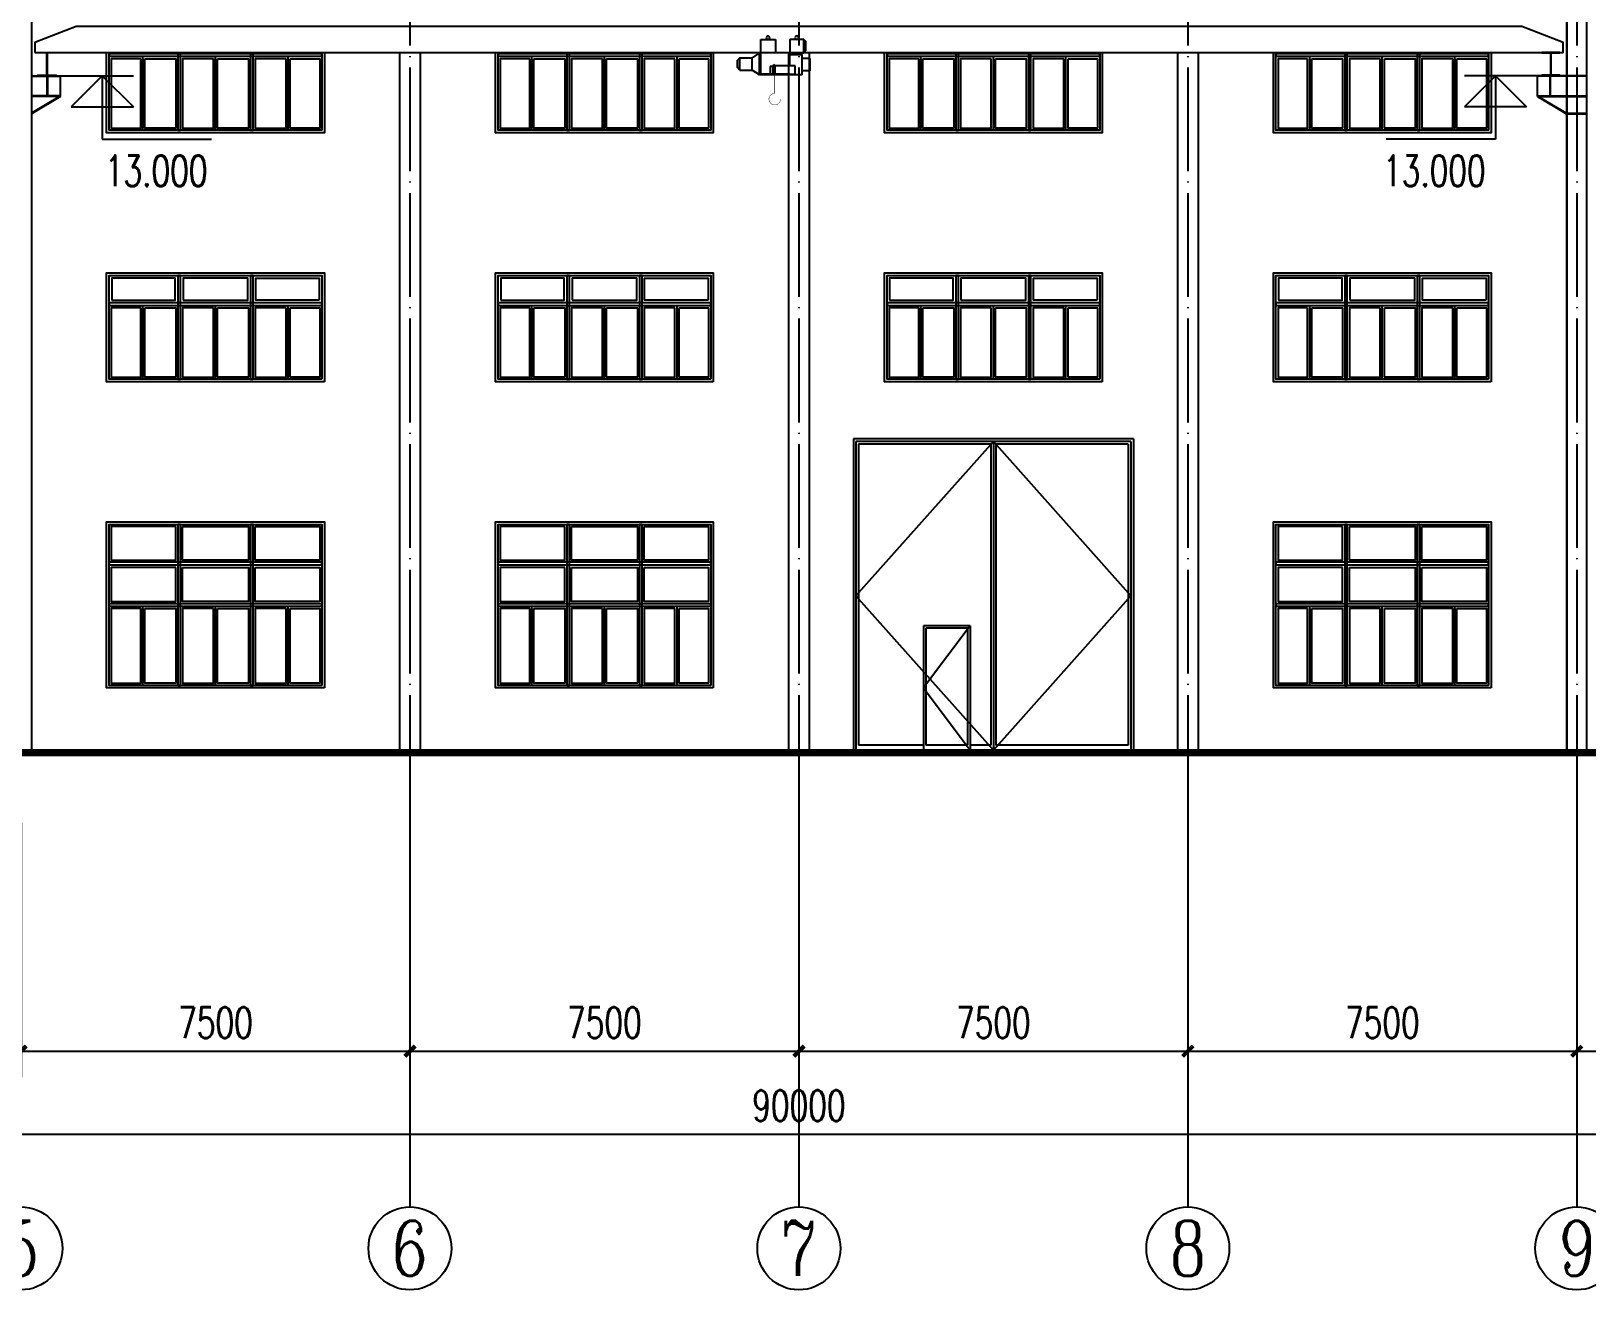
# Model space of a CAD drawing. Extents: x 14095202 to 14511487, y -1430609 to -90420.
# Drawn here: x 14402082 to 14432082, y -1318471 to -1294211 of the extents above; entities that cross this region are included whole.
import ezdxf
from ezdxf.enums import TextEntityAlignment as Align

# ---------------------------------------------------------------- set-up
doc = ezdxf.new("R2010")
doc.units = 0
doc.header["$LTSCALE"] = 1000
doc.header["$MEASUREMENT"] = 0
doc.linetypes.add('DOTE', pattern=[2.42, 2, -0.2, 0.02, -0.2])
for name, color, linetype in [('AXIS', 3, 'Continuous'), ('AXIS_TEXT', 7, 'Continuous'), ('COLUMN', 2, 'Continuous'), ('DOTE', 1, 'DOTE'), ('PUB_DIM', 3, 'Continuous'), ('PUB_TEXT', 7, 'Continuous'), ('梁柱', 3, 'Continuous'), ('立面门窗', 157, 'Continuous')]:
    doc.layers.add(name, color=color, linetype=linetype)
doc.styles.add('_TCH_AXIS', font='COMPLEX', dxfattribs={"bigfont": 'GBCBIG'})
doc.styles.add('_TCH_DIM', font='SIMPLEX', dxfattribs={"bigfont": 'GBCBIG'})
doc.styles.add('_TCH_DIM_T3', font='SIMPLEX', dxfattribs={"width": 0.705882, "bigfont": 'GBCBIG'})
doc.styles.add('COMPLEX', font='COMPLEX')
doc.dimstyles.new('_TCH_ARCH&&200', dxfattribs={"dimtxt": 595, "dimasz": 200, "dimexe": 500, "dimexo": 600, "dimgap": 252.5, "dimtad": 1, "dimdec": 0, "dimzin": 0, "dimdsep": 46, "dimtxsty": '_TCH_DIM_T3', "dimblk": 'ARCHTICK', "dimcen": 0.09, "dimclrt": 7, "dimazin": 2, "dimtfac": 1, "dimtdec": 0, "dimtix": 1, "dimtmove": 2, "dimatfit": 3, "dimfxl": 0, "dimtolj": 1, "dimtzin": 0, "dimarcsym": 0})

# ---------------------------------------------------------------- blocks, each defined once
blk = doc.blocks.new('A$C53AF4E09')
at = {"layer": 'COLUMN'}
blk.add_hatch(color=256, dxfattribs=at).paths.add_polyline_path([(350, 450), (0, 450), (0, 440), (170, 440), (170, 10), (0, 10), (0, 0), (350, 0), (350, 10), (180, 10), (180, 440), (350, 440)])
blk.add_lwpolyline([(0, 440), (0, 450), (350, 450), (350, 440), (180, 440), (180, 10), (350, 10), (350, 0), (0, 0), (0, 10), (170, 10), (170, 440)], close=True, dxfattribs=at)
blk = doc.blocks.new('A$C1CF62CEA')
at = {"color": 7}
for p, q in [((448, 1264), (731, 1264)), ((448, 1007), (448, 1264)), ((731, 1264), (731, 1007)), ((1279, 1264), (1012, 1264)), ((1012, 1264), (1012, 1007)), ((1279, 1007), (1279, 1264)), ((1279, 1264), (1318, 1226)), ((1318, 1044), (1318, 1226)), ((47, 913), (0, 867)), ((47, 677), (47, 913)), ((47, 913), (282, 913)), ((424, 1007), (282, 913)), ((282, 677), (282, 913)), ((1012, 1007), (424, 1007)), ((424, 583), (424, 1007)), ((448, 599), (448, 1007)), ((1012, 1007), (1279, 1007)), ((1012, 756), (1012, 1007)), ((1012, 975), (1247, 975)), ((1247, 583), (1247, 975)), ((1279, 1007), (1318, 1044)), ((0, 723), (0, 867)), ((47, 677), (0, 723)), ((47, 677), (282, 677)), ((424, 583), (282, 677)), ((679, 744), (632, 744)), ((632, 744), (632, 599)), ((718, 779), (679, 756)), ((679, 756), (679, 583)), ((718, 779), (718, 583)), ((1110, 756), (718, 756)), ((718, 756), (718, 599)), ((1110, 599), (1110, 756)), ((1404, 897), (1247, 897)), ((1404, 662), (1247, 662)), ((1404, 662), (1404, 897)), ((1247, 583), (424, 583)), ((679, 599), (448, 599)), ((1012, 599), (718, 599)), ((1012, 599), (1110, 599))]:
    blk.add_line(p, q, dxfattribs=at)
at = {"color": 7, "linetype": 'ByBlock', "const_width": 7.84}
blk.add_lwpolyline([(830, 116, -2.414214), (718, 227), (718, 583)], format="xyb", dxfattribs=at)
at = {"color": 7, "extrusion": (0, 0, -1)}
for centre in [(589, 1299), (1145, 1299)]:
    blk.add_ellipse(centre, major_axis=(24.4, 24.4), ratio=1, start_param=3.926991, end_param=10.210176, dxfattribs=at)
blk = doc.blocks.new('_AXISO')
blk.add_circle((0, 0), 0.5)
at = {"layer": 'AXIS_TEXT', "style": 'COMPLEX', "width": 1.041667}
blk.add_attdef('A', text='', height=0.56, dxfattribs=at).set_placement((-0.25, -0.28), (0.25, -0.28), align=Align.FIT)
blk = doc.blocks.new('_ArchTick')
at = {"color": 0, "linetype": 'ByBlock', "const_width": 0.4}
blk.add_lwpolyline([(-0.5, -0.5), (0.5, 0.5)], dxfattribs=at)
blk = doc.blocks.new('*D144')
at = {"layer": 'AXIS', "color": 0, "lineweight": -2}
for p, q in [((14371887, -1309471), (14371887, -1315971)), ((14461887, -1309471), (14461887, -1315971)), ((14371887, -1315471), (14461887, -1315471))]:
    blk.add_line(p, q, dxfattribs=at)
at = {"layer": 'Defpoints', "color": 0}
for p in [(14371887, -1308871), (14461887, -1308871), (14461887, -1315471)]:
    blk.add_point(p, dxfattribs=at)
at = {"layer": 'AXIS', "color": 0, "lineweight": -2, "xscale": 200, "yscale": 200, "zscale": 200, "rotation": 180}
blk.add_blockref('_ArchTick', (14371887, -1315471), dxfattribs=at)
at = {"layer": 'AXIS', "color": 0, "lineweight": -2, "xscale": 200, "yscale": 200, "zscale": 200}
blk.add_blockref('_ArchTick', (14461887, -1315471), dxfattribs=at)
at = {"layer": 'AXIS', "color": 7, "insert": (14416887, -1314921), "char_height": 595, "attachment_point": 5, "style": '_TCH_DIM_T3'}
blk.add_mtext('\\A1;90000', dxfattribs=at)
blk = doc.blocks.new('*D149')
at = {"layer": 'AXIS', "color": 0, "lineweight": -2}
for p, q in [((14401887, -1309471), (14401887, -1314371)), ((14409387, -1309471), (14409387, -1314371)), ((14401887, -1313871), (14409387, -1313871))]:
    blk.add_line(p, q, dxfattribs=at)
at = {"layer": 'Defpoints', "color": 0}
for p in [(14401887, -1308871), (14409387, -1308871), (14409387, -1313871)]:
    blk.add_point(p, dxfattribs=at)
at = {"layer": 'AXIS', "color": 0, "lineweight": -2, "xscale": 200, "yscale": 200, "zscale": 200, "rotation": 180}
blk.add_blockref('_ArchTick', (14401887, -1313871), dxfattribs=at)
at = {"layer": 'AXIS', "color": 0, "lineweight": -2, "xscale": 200, "yscale": 200, "zscale": 200}
blk.add_blockref('_ArchTick', (14409387, -1313871), dxfattribs=at)
at = {"layer": 'AXIS', "color": 7, "insert": (14405637, -1313321), "char_height": 595, "attachment_point": 5, "style": '_TCH_DIM_T3'}
blk.add_mtext('\\A1;7500', dxfattribs=at)
blk = doc.blocks.new('*D150')
at = {"layer": 'AXIS', "color": 0, "lineweight": -2}
for p, q in [((14409387, -1309471), (14409387, -1314371)), ((14416887, -1309471), (14416887, -1314371)), ((14409387, -1313871), (14416887, -1313871))]:
    blk.add_line(p, q, dxfattribs=at)
at = {"layer": 'Defpoints', "color": 0}
for p in [(14409387, -1308871), (14416887, -1308871), (14416887, -1313871)]:
    blk.add_point(p, dxfattribs=at)
at = {"layer": 'AXIS', "color": 0, "lineweight": -2, "xscale": 200, "yscale": 200, "zscale": 200, "rotation": 180}
blk.add_blockref('_ArchTick', (14409387, -1313871), dxfattribs=at)
at = {"layer": 'AXIS', "color": 0, "lineweight": -2, "xscale": 200, "yscale": 200, "zscale": 200}
blk.add_blockref('_ArchTick', (14416887, -1313871), dxfattribs=at)
at = {"layer": 'AXIS', "color": 7, "insert": (14413137, -1313321), "char_height": 595, "attachment_point": 5, "style": '_TCH_DIM_T3'}
blk.add_mtext('\\A1;7500', dxfattribs=at)
blk = doc.blocks.new('*D151')
at = {"layer": 'AXIS', "color": 0, "lineweight": -2}
for p, q in [((14416887, -1309471), (14416887, -1314371)), ((14424387, -1309471), (14424387, -1314371)), ((14416887, -1313871), (14424387, -1313871))]:
    blk.add_line(p, q, dxfattribs=at)
at = {"layer": 'Defpoints', "color": 0}
for p in [(14416887, -1308871), (14424387, -1308871), (14424387, -1313871)]:
    blk.add_point(p, dxfattribs=at)
at = {"layer": 'AXIS', "color": 0, "lineweight": -2, "xscale": 200, "yscale": 200, "zscale": 200, "rotation": 180}
blk.add_blockref('_ArchTick', (14416887, -1313871), dxfattribs=at)
at = {"layer": 'AXIS', "color": 0, "lineweight": -2, "xscale": 200, "yscale": 200, "zscale": 200}
blk.add_blockref('_ArchTick', (14424387, -1313871), dxfattribs=at)
at = {"layer": 'AXIS', "color": 7, "insert": (14420637, -1313321), "char_height": 595, "attachment_point": 5, "style": '_TCH_DIM_T3'}
blk.add_mtext('\\A1;7500', dxfattribs=at)
blk = doc.blocks.new('*D152')
at = {"layer": 'AXIS', "color": 0, "lineweight": -2}
for p, q in [((14424387, -1309471), (14424387, -1314371)), ((14431887, -1309471), (14431887, -1314371)), ((14424387, -1313871), (14431887, -1313871))]:
    blk.add_line(p, q, dxfattribs=at)
at = {"layer": 'Defpoints', "color": 0}
for p in [(14424387, -1308871), (14431887, -1308871), (14431887, -1313871)]:
    blk.add_point(p, dxfattribs=at)
at = {"layer": 'AXIS', "color": 0, "lineweight": -2, "xscale": 200, "yscale": 200, "zscale": 200, "rotation": 180}
blk.add_blockref('_ArchTick', (14424387, -1313871), dxfattribs=at)
at = {"layer": 'AXIS', "color": 0, "lineweight": -2, "xscale": 200, "yscale": 200, "zscale": 200}
blk.add_blockref('_ArchTick', (14431887, -1313871), dxfattribs=at)
at = {"layer": 'AXIS', "color": 7, "insert": (14428137, -1313321), "char_height": 595, "attachment_point": 5, "style": '_TCH_DIM_T3'}
blk.add_mtext('\\A1;7500', dxfattribs=at)
blk = doc.blocks.new('*D153')
at = {"layer": 'AXIS', "color": 0, "lineweight": -2}
for p, q in [((14431887, -1309471), (14431887, -1314371)), ((14439387, -1309471), (14439387, -1314371)), ((14431887, -1313871), (14439387, -1313871))]:
    blk.add_line(p, q, dxfattribs=at)
at = {"layer": 'Defpoints', "color": 0}
for p in [(14431887, -1308871), (14439387, -1308871), (14439387, -1313871)]:
    blk.add_point(p, dxfattribs=at)
at = {"layer": 'AXIS', "color": 0, "lineweight": -2, "xscale": 200, "yscale": 200, "zscale": 200, "rotation": 180}
blk.add_blockref('_ArchTick', (14431887, -1313871), dxfattribs=at)
at = {"layer": 'AXIS', "color": 0, "lineweight": -2, "xscale": 200, "yscale": 200, "zscale": 200}
blk.add_blockref('_ArchTick', (14439387, -1313871), dxfattribs=at)
at = {"layer": 'AXIS', "color": 7, "insert": (14435637, -1313321), "char_height": 595, "attachment_point": 5, "style": '_TCH_DIM_T3'}
blk.add_mtext('\\A1;7500', dxfattribs=at)

msp = doc.modelspace()

# ---------------------------------------------------------------- linework, layer by layer
for p, q in [((14409186.9, -1294621.2), (14409186.9, -1308071.2)), ((14409586.9, -1294621.2), (14409586.9, -1308071.2)), ((14416686.9, -1294621.2), (14416686.9, -1308071.2)), ((14417086.9, -1294621.2), (14417086.9, -1308071.2)), ((14424186.9, -1294621.2), (14424186.9, -1308071.2)), ((14424586.9, -1294621.2), (14424586.9, -1308071.2))]:
    msp.add_line(p, q)
at = {"color": 250}
for p, q in [((14423336.9, -1302071.2), (14417936.9, -1302071.2)), ((14417936.9, -1302071.2), (14417936.9, -1308071.2)), ((14423286.9, -1302121.2), (14417986.9, -1302121.2)), ((14417986.9, -1302121.2), (14417986.9, -1308071.2)), ((14420586.9, -1302171.2), (14418036.9, -1302171.2)), ((14418036.9, -1302171.2), (14418036.9, -1307971.2)), ((14420586.9, -1302171.2), (14420586.9, -1305671.2)), ((14420636.9, -1302121.2), (14420636.9, -1308071.2)), ((14420686.9, -1302171.2), (14420686.9, -1307971.2)), ((14423236.9, -1302171.2), (14420686.9, -1302171.2)), ((14423236.9, -1302171.2), (14423236.9, -1307971.2)), ((14423286.9, -1302121.2), (14423286.9, -1308071.2)), ((14423336.9, -1302071.2), (14423336.9, -1308071.2)), ((14420186.9, -1305671.2), (14419286.9, -1305671.2)), ((14419286.9, -1305671.2), (14419286.9, -1308071.2)), ((14420136.9, -1305721.2), (14419336.9, -1305721.2)), ((14419336.9, -1305721.2), (14419336.9, -1307971.2)), ((14420136.9, -1305721.2), (14420136.9, -1307971.2)), ((14420186.9, -1305671.2), (14420186.9, -1308071.2)), ((14420586.9, -1305671.2), (14420586.9, -1307971.2)), ((14419286.9, -1307971.2), (14418036.9, -1307971.2)), ((14419636.9, -1307971.2), (14419336.9, -1307971.2)), ((14420136.9, -1307971.2), (14419636.9, -1307971.2)), ((14420586.9, -1307971.2), (14420186.9, -1307971.2)), ((14423236.9, -1307971.2), (14420686.9, -1307971.2)), ((14423336.9, -1308071.2), (14417936.9, -1308071.2))]:
    msp.add_line(p, q, dxfattribs=at)
at = {"color": 7, "ltscale": 5}
msp.add_lwpolyline([(14402151.9, -1294621.2), (14431625.8, -1294621.2), (14431625.8, -1294431.2), (14430825.8, -1294121.2), (14402951.9, -1294121.2), (14402151.9, -1294431.2)], close=True, dxfattribs=at)
at = {"color": 250}
for points in [[(14420636.9, -1302121.2), (14423286.9, -1305096.2), (14420636.9, -1308071.2), (14417986.9, -1305096.2), (14420636.9, -1302121.2)], [(14420186.9, -1305671.2), (14419286.9, -1306871.2), (14420186.9, -1308071.2)]]:
    msp.add_lwpolyline(points, dxfattribs=at)
at = {"const_width": 100}
msp.add_lwpolyline([(14490486.9, -1308271.2), (14462076.9, -1308271.2), (14462076.9, -1308121.2), (14401886.9, -1308121.2)], dxfattribs=at)
for points in [[(14490486.9, -1308221.2), (14462126.9, -1308221.2), (14462126.9, -1308071.2), (14401886.9, -1308071.2)], [(14490486.9, -1308321.2), (14462026.9, -1308321.2), (14462026.9, -1308171.2), (14401886.9, -1308171.2)]]:
    msp.add_lwpolyline(points)
at = {"layer": 'AXIS'}
for p, q in [((14409386.9, -1308871.2), (14409386.9, -1316871.2)), ((14416886.9, -1308871.2), (14416886.9, -1316871.2)), ((14424386.9, -1308871.2), (14424386.9, -1316871.2)), ((14431886.9, -1308871.2), (14431886.9, -1316871.2))]:
    msp.add_line(p, q, dxfattribs=at)
at = {"layer": 'DOTE'}
for p, q in [((14409386.9, -1290071.2), (14409386.9, -1308871.2)), ((14416886.9, -1290071.2), (14416886.9, -1308871.2)), ((14424386.9, -1290071.2), (14424386.9, -1308871.2)), ((14431886.9, -1290071.2), (14431886.9, -1308871.2)), ((14343286.9, -1308071.2), (14490486.9, -1308071.2)), ((14463886.9, -1308071.2), (14401886.9, -1308071.2))]:
    msp.add_line(p, q, dxfattribs=at)
at = {"layer": 'PUB_DIM'}
for p, q in [((14402086.9, -1295071.2), (14404053.5, -1295071.2)), ((14403453.5, -1295071.2), (14402853.5, -1295671.2)), ((14403453.5, -1295071.2), (14404053.5, -1295671.2)), ((14403453.5, -1295071.2), (14403453.5, -1296292.2)), ((14430320.2, -1295071.2), (14429720.2, -1295671.2)), ((14431686.9, -1295071.2), (14429720.2, -1295071.2)), ((14430320.2, -1295071.2), (14430920.2, -1295671.2)), ((14430320.2, -1295071.2), (14430320.2, -1296292.2)), ((14402853.5, -1295671.2), (14404053.5, -1295671.2)), ((14430920.2, -1295671.2), (14429720.2, -1295671.2)), ((14403453.5, -1296292.2), (14405563.3, -1296292.2)), ((14430320.2, -1296292.2), (14428210.4, -1296292.2))]:
    msp.add_line(p, q, dxfattribs=at)
at = {"layer": '梁柱'}
for p, q in [((14402086.9, -1290061.2), (14402086.9, -1308071.2)), ((14431686.9, -1290061.2), (14431686.9, -1308071.2)), ((14431696.9, -1290061.2), (14431696.9, -1308071.2)), ((14432076.9, -1290061.2), (14432076.9, -1308071.2)), ((14402086.9, -1295071.2), (14402646.9, -1295071.2)), ((14402086.9, -1295081.2), (14402646.9, -1295081.2)), ((14402391.9, -1295461.2), (14402391.9, -1295081.2)), ((14402401.9, -1295461.2), (14402401.9, -1295081.2)), ((14402646.9, -1295471.2), (14402646.9, -1295071.2)), ((14431686.9, -1295071.2), (14431126.9, -1295071.2)), ((14431126.9, -1295471.2), (14431126.9, -1295071.2)), ((14431686.9, -1295081.2), (14431126.9, -1295081.2)), ((14431371.9, -1295461.2), (14431371.9, -1295081.2)), ((14431381.9, -1295461.2), (14431381.9, -1295081.2)), ((14432076.9, -1295071.2), (14431696.9, -1295071.2)), ((14432076.9, -1295081.2), (14431696.9, -1295081.2)), ((14402646.9, -1295461.2), (14402086.9, -1295461.2)), ((14402646.9, -1295471.2), (14402086.9, -1295806.1)), ((14402646.9, -1295471.2), (14402086.9, -1295471.2)), ((14402631.1, -1295471.2), (14402086.9, -1295793.1)), ((14431126.9, -1295461.2), (14431686.9, -1295461.2)), ((14431126.9, -1295471.2), (14431686.9, -1295806.1)), ((14431126.9, -1295471.2), (14431686.9, -1295471.2)), ((14431142.6, -1295471.2), (14431686.9, -1295793.1)), ((14431696.9, -1295461.2), (14432076.9, -1295461.2)), ((14431696.9, -1295471.2), (14432076.9, -1295471.2)), ((14431696.9, -1295793.1), (14432076.9, -1295793.1)), ((14431696.9, -1295803.1), (14432076.9, -1295803.1))]:
    msp.add_line(p, q, dxfattribs=at)
at = {"layer": '立面门窗', "color": 250}
for p, q in [((14404236.9, -1296121.2), (14404236.9, -1294696.2)), ((14405636.9, -1296121.2), (14405636.9, -1294696.2)), ((14407036.9, -1296121.2), (14407036.9, -1294696.2)), ((14411736.9, -1296121.2), (14411736.9, -1294696.2)), ((14413136.9, -1296121.2), (14413136.9, -1294696.2)), ((14414536.9, -1296121.2), (14414536.9, -1294696.2)), ((14419236.9, -1296121.2), (14419236.9, -1294696.2)), ((14420636.9, -1296121.2), (14420636.9, -1294696.2)), ((14422036.9, -1296121.2), (14422036.9, -1294696.2)), ((14426736.9, -1296121.2), (14426736.9, -1294696.2)), ((14428136.9, -1296121.2), (14428136.9, -1294696.2)), ((14429536.9, -1296121.2), (14429536.9, -1294696.2)), ((14404236.9, -1300921.2), (14404236.9, -1299496.2)), ((14405636.9, -1300921.2), (14405636.9, -1299496.2)), ((14407036.9, -1300921.2), (14407036.9, -1299496.2)), ((14411736.9, -1300921.2), (14411736.9, -1299496.2)), ((14413136.9, -1300921.2), (14413136.9, -1299496.2)), ((14414536.9, -1300921.2), (14414536.9, -1299496.2)), ((14419236.9, -1300921.2), (14419236.9, -1299496.2)), ((14420636.9, -1300921.2), (14420636.9, -1299496.2)), ((14422036.9, -1300921.2), (14422036.9, -1299496.2)), ((14426736.9, -1300921.2), (14426736.9, -1299496.2)), ((14428136.9, -1300921.2), (14428136.9, -1299496.2)), ((14429536.9, -1300921.2), (14429536.9, -1299496.2)), ((14404236.9, -1306821.2), (14404236.9, -1305296.2)), ((14405636.9, -1306821.2), (14405636.9, -1305296.2)), ((14407036.9, -1306821.2), (14407036.9, -1305296.2)), ((14411736.9, -1306821.2), (14411736.9, -1305296.2)), ((14413136.9, -1306821.2), (14413136.9, -1305296.2)), ((14414536.9, -1306821.2), (14414536.9, -1305296.2)), ((14426736.9, -1306821.2), (14426736.9, -1305296.2)), ((14428136.9, -1306821.2), (14428136.9, -1305296.2)), ((14429536.9, -1306821.2), (14429536.9, -1305296.2))]:
    msp.add_line(p, q, dxfattribs=at)
for points in [[(14407736.9, -1294621.2), (14407736.9, -1296171.2), (14403536.9, -1296171.2), (14403536.9, -1294621.2)], [(14407686.9, -1294621.2), (14407686.9, -1296121.2), (14403586.9, -1296121.2), (14403586.9, -1294621.2)], [(14404911.9, -1294621.2), (14404911.9, -1296121.2), (14404961.9, -1296121.2), (14404961.9, -1294621.2)], [(14406311.9, -1294621.2), (14406311.9, -1296121.2), (14406361.9, -1296121.2), (14406361.9, -1294621.2)], [(14415236.9, -1294621.2), (14415236.9, -1296171.2), (14411036.9, -1296171.2), (14411036.9, -1294621.2)], [(14415186.9, -1294621.2), (14415186.9, -1296121.2), (14411086.9, -1296121.2), (14411086.9, -1294621.2)], [(14412411.9, -1294621.2), (14412411.9, -1296121.2), (14412461.9, -1296121.2), (14412461.9, -1294621.2)], [(14413811.9, -1294621.2), (14413811.9, -1296121.2), (14413861.9, -1296121.2), (14413861.9, -1294621.2)], [(14422736.9, -1294621.2), (14422736.9, -1296171.2), (14418536.9, -1296171.2), (14418536.9, -1294621.2)], [(14422686.9, -1294621.2), (14422686.9, -1296121.2), (14418586.9, -1296121.2), (14418586.9, -1294621.2)], [(14419911.9, -1294621.2), (14419911.9, -1296121.2), (14419961.9, -1296121.2), (14419961.9, -1294621.2)], [(14421311.9, -1294621.2), (14421311.9, -1296121.2), (14421361.9, -1296121.2), (14421361.9, -1294621.2)], [(14430236.9, -1294621.2), (14430236.9, -1296171.2), (14426036.9, -1296171.2), (14426036.9, -1294621.2)], [(14430186.9, -1294621.2), (14430186.9, -1296121.2), (14426086.9, -1296121.2), (14426086.9, -1294621.2)], [(14427411.9, -1294621.2), (14427411.9, -1296121.2), (14427461.9, -1296121.2), (14427461.9, -1294621.2)], [(14428811.9, -1294621.2), (14428811.9, -1296121.2), (14428861.9, -1296121.2), (14428861.9, -1294621.2)]]:
    msp.add_lwpolyline(points, dxfattribs=at)
for points in [[(14403586.9, -1294696.2), (14407686.9, -1294696.2), (14407686.9, -1294646.2), (14403586.9, -1294646.2)], [(14404196.9, -1294746.2), (14403626.9, -1294746.2), (14403626.9, -1296081.2), (14404196.9, -1296081.2)], [(14404276.9, -1294746.2), (14404871.9, -1294746.2), (14404871.9, -1296081.2), (14404276.9, -1296081.2)], [(14405596.9, -1294746.2), (14405001.9, -1294746.2), (14405001.9, -1296081.2), (14405596.9, -1296081.2)], [(14405676.9, -1294746.2), (14406271.9, -1294746.2), (14406271.9, -1296081.2), (14405676.9, -1296081.2)], [(14406996.9, -1294746.2), (14406401.9, -1294746.2), (14406401.9, -1296081.2), (14406996.9, -1296081.2)], [(14407076.9, -1294746.2), (14407646.9, -1294746.2), (14407646.9, -1296081.2), (14407076.9, -1296081.2)], [(14411086.9, -1294696.2), (14415186.9, -1294696.2), (14415186.9, -1294646.2), (14411086.9, -1294646.2)], [(14411696.9, -1294746.2), (14411126.9, -1294746.2), (14411126.9, -1296081.2), (14411696.9, -1296081.2)], [(14411776.9, -1294746.2), (14412371.9, -1294746.2), (14412371.9, -1296081.2), (14411776.9, -1296081.2)], [(14413096.9, -1294746.2), (14412501.9, -1294746.2), (14412501.9, -1296081.2), (14413096.9, -1296081.2)], [(14413176.9, -1294746.2), (14413771.9, -1294746.2), (14413771.9, -1296081.2), (14413176.9, -1296081.2)], [(14414496.9, -1294746.2), (14413901.9, -1294746.2), (14413901.9, -1296081.2), (14414496.9, -1296081.2)], [(14414576.9, -1294746.2), (14415146.9, -1294746.2), (14415146.9, -1296081.2), (14414576.9, -1296081.2)], [(14418586.9, -1294696.2), (14422686.9, -1294696.2), (14422686.9, -1294646.2), (14418586.9, -1294646.2)], [(14419196.9, -1294746.2), (14418626.9, -1294746.2), (14418626.9, -1296081.2), (14419196.9, -1296081.2)], [(14419276.9, -1294746.2), (14419871.9, -1294746.2), (14419871.9, -1296081.2), (14419276.9, -1296081.2)], [(14420596.9, -1294746.2), (14420001.9, -1294746.2), (14420001.9, -1296081.2), (14420596.9, -1296081.2)], [(14420676.9, -1294746.2), (14421271.9, -1294746.2), (14421271.9, -1296081.2), (14420676.9, -1296081.2)], [(14421996.9, -1294746.2), (14421401.9, -1294746.2), (14421401.9, -1296081.2), (14421996.9, -1296081.2)], [(14422076.9, -1294746.2), (14422646.9, -1294746.2), (14422646.9, -1296081.2), (14422076.9, -1296081.2)], [(14426086.9, -1294696.2), (14430186.9, -1294696.2), (14430186.9, -1294646.2), (14426086.9, -1294646.2)], [(14426696.9, -1294746.2), (14426126.9, -1294746.2), (14426126.9, -1296081.2), (14426696.9, -1296081.2)], [(14426776.9, -1294746.2), (14427371.9, -1294746.2), (14427371.9, -1296081.2), (14426776.9, -1296081.2)], [(14428096.9, -1294746.2), (14427501.9, -1294746.2), (14427501.9, -1296081.2), (14428096.9, -1296081.2)], [(14428176.9, -1294746.2), (14428771.9, -1294746.2), (14428771.9, -1296081.2), (14428176.9, -1296081.2)], [(14429496.9, -1294746.2), (14428901.9, -1294746.2), (14428901.9, -1296081.2), (14429496.9, -1296081.2)], [(14429576.9, -1294746.2), (14430146.9, -1294746.2), (14430146.9, -1296081.2), (14429576.9, -1296081.2)], [(14407736.9, -1300971.2), (14403536.9, -1300971.2), (14403536.9, -1298871.2), (14407736.9, -1298871.2)], [(14407686.9, -1300921.2), (14403586.9, -1300921.2), (14403586.9, -1298921.2), (14407686.9, -1298921.2)], [(14403636.9, -1299396.2), (14404861.9, -1299396.2), (14404861.9, -1298971.2), (14403636.9, -1298971.2)], [(14404961.9, -1298921.2), (14404911.9, -1298921.2), (14404911.9, -1300921.2), (14404961.9, -1300921.2)], [(14405011.9, -1299396.2), (14406261.9, -1299396.2), (14406261.9, -1298971.2), (14405011.9, -1298971.2)], [(14406361.9, -1298921.2), (14406311.9, -1298921.2), (14406311.9, -1300921.2), (14406361.9, -1300921.2)], [(14407636.9, -1299396.2), (14406411.9, -1299396.2), (14406411.9, -1298971.2), (14407636.9, -1298971.2)], [(14415236.9, -1300971.2), (14411036.9, -1300971.2), (14411036.9, -1298871.2), (14415236.9, -1298871.2)], [(14415186.9, -1300921.2), (14411086.9, -1300921.2), (14411086.9, -1298921.2), (14415186.9, -1298921.2)], [(14411136.9, -1299396.2), (14412361.9, -1299396.2), (14412361.9, -1298971.2), (14411136.9, -1298971.2)], [(14412461.9, -1298921.2), (14412411.9, -1298921.2), (14412411.9, -1300921.2), (14412461.9, -1300921.2)], [(14412511.9, -1299396.2), (14413761.9, -1299396.2), (14413761.9, -1298971.2), (14412511.9, -1298971.2)], [(14413861.9, -1298921.2), (14413811.9, -1298921.2), (14413811.9, -1300921.2), (14413861.9, -1300921.2)], [(14415136.9, -1299396.2), (14413911.9, -1299396.2), (14413911.9, -1298971.2), (14415136.9, -1298971.2)], [(14422736.9, -1300971.2), (14418536.9, -1300971.2), (14418536.9, -1298871.2), (14422736.9, -1298871.2)], [(14422686.9, -1300921.2), (14418586.9, -1300921.2), (14418586.9, -1298921.2), (14422686.9, -1298921.2)], [(14418636.9, -1299396.2), (14419861.9, -1299396.2), (14419861.9, -1298971.2), (14418636.9, -1298971.2)], [(14419961.9, -1298921.2), (14419911.9, -1298921.2), (14419911.9, -1300921.2), (14419961.9, -1300921.2)], [(14420011.9, -1299396.2), (14421261.9, -1299396.2), (14421261.9, -1298971.2), (14420011.9, -1298971.2)], [(14421361.9, -1298921.2), (14421311.9, -1298921.2), (14421311.9, -1300921.2), (14421361.9, -1300921.2)], [(14422636.9, -1299396.2), (14421411.9, -1299396.2), (14421411.9, -1298971.2), (14422636.9, -1298971.2)], [(14430236.9, -1300971.2), (14426036.9, -1300971.2), (14426036.9, -1298871.2), (14430236.9, -1298871.2)], [(14430186.9, -1300921.2), (14426086.9, -1300921.2), (14426086.9, -1298921.2), (14430186.9, -1298921.2)], [(14426136.9, -1299396.2), (14427361.9, -1299396.2), (14427361.9, -1298971.2), (14426136.9, -1298971.2)], [(14427461.9, -1298921.2), (14427411.9, -1298921.2), (14427411.9, -1300921.2), (14427461.9, -1300921.2)], [(14427511.9, -1299396.2), (14428761.9, -1299396.2), (14428761.9, -1298971.2), (14427511.9, -1298971.2)], [(14428861.9, -1298921.2), (14428811.9, -1298921.2), (14428811.9, -1300921.2), (14428861.9, -1300921.2)], [(14430136.9, -1299396.2), (14428911.9, -1299396.2), (14428911.9, -1298971.2), (14430136.9, -1298971.2)], [(14403586.9, -1299496.2), (14407686.9, -1299496.2), (14407686.9, -1299446.2), (14403586.9, -1299446.2)], [(14404196.9, -1299546.2), (14403626.9, -1299546.2), (14403626.9, -1300881.2), (14404196.9, -1300881.2)], [(14404276.9, -1299546.2), (14404871.9, -1299546.2), (14404871.9, -1300881.2), (14404276.9, -1300881.2)], [(14405596.9, -1299546.2), (14405001.9, -1299546.2), (14405001.9, -1300881.2), (14405596.9, -1300881.2)], [(14405676.9, -1299546.2), (14406271.9, -1299546.2), (14406271.9, -1300881.2), (14405676.9, -1300881.2)], [(14406996.9, -1299546.2), (14406401.9, -1299546.2), (14406401.9, -1300881.2), (14406996.9, -1300881.2)], [(14407076.9, -1299546.2), (14407646.9, -1299546.2), (14407646.9, -1300881.2), (14407076.9, -1300881.2)], [(14411086.9, -1299496.2), (14415186.9, -1299496.2), (14415186.9, -1299446.2), (14411086.9, -1299446.2)], [(14411696.9, -1299546.2), (14411126.9, -1299546.2), (14411126.9, -1300881.2), (14411696.9, -1300881.2)], [(14411776.9, -1299546.2), (14412371.9, -1299546.2), (14412371.9, -1300881.2), (14411776.9, -1300881.2)], [(14413096.9, -1299546.2), (14412501.9, -1299546.2), (14412501.9, -1300881.2), (14413096.9, -1300881.2)], [(14413176.9, -1299546.2), (14413771.9, -1299546.2), (14413771.9, -1300881.2), (14413176.9, -1300881.2)], [(14414496.9, -1299546.2), (14413901.9, -1299546.2), (14413901.9, -1300881.2), (14414496.9, -1300881.2)], [(14414576.9, -1299546.2), (14415146.9, -1299546.2), (14415146.9, -1300881.2), (14414576.9, -1300881.2)], [(14418586.9, -1299496.2), (14422686.9, -1299496.2), (14422686.9, -1299446.2), (14418586.9, -1299446.2)], [(14419196.9, -1299546.2), (14418626.9, -1299546.2), (14418626.9, -1300881.2), (14419196.9, -1300881.2)], [(14419276.9, -1299546.2), (14419871.9, -1299546.2), (14419871.9, -1300881.2), (14419276.9, -1300881.2)], [(14420596.9, -1299546.2), (14420001.9, -1299546.2), (14420001.9, -1300881.2), (14420596.9, -1300881.2)], [(14420676.9, -1299546.2), (14421271.9, -1299546.2), (14421271.9, -1300881.2), (14420676.9, -1300881.2)], [(14421996.9, -1299546.2), (14421401.9, -1299546.2), (14421401.9, -1300881.2), (14421996.9, -1300881.2)], [(14422076.9, -1299546.2), (14422646.9, -1299546.2), (14422646.9, -1300881.2), (14422076.9, -1300881.2)], [(14426086.9, -1299496.2), (14430186.9, -1299496.2), (14430186.9, -1299446.2), (14426086.9, -1299446.2)], [(14426696.9, -1299546.2), (14426126.9, -1299546.2), (14426126.9, -1300881.2), (14426696.9, -1300881.2)], [(14426776.9, -1299546.2), (14427371.9, -1299546.2), (14427371.9, -1300881.2), (14426776.9, -1300881.2)], [(14428096.9, -1299546.2), (14427501.9, -1299546.2), (14427501.9, -1300881.2), (14428096.9, -1300881.2)], [(14428176.9, -1299546.2), (14428771.9, -1299546.2), (14428771.9, -1300881.2), (14428176.9, -1300881.2)], [(14429496.9, -1299546.2), (14428901.9, -1299546.2), (14428901.9, -1300881.2), (14429496.9, -1300881.2)], [(14429576.9, -1299546.2), (14430146.9, -1299546.2), (14430146.9, -1300881.2), (14429576.9, -1300881.2)], [(14407736.9, -1306871.2), (14403536.9, -1306871.2), (14403536.9, -1303671.2), (14407736.9, -1303671.2)], [(14407686.9, -1306821.2), (14403586.9, -1306821.2), (14403586.9, -1303721.2), (14407686.9, -1303721.2)], [(14404871.9, -1303761.2), (14403626.9, -1303761.2), (14403626.9, -1304406.2), (14404871.9, -1304406.2)], [(14404961.9, -1303721.2), (14404911.9, -1303721.2), (14404911.9, -1306821.2), (14404961.9, -1306821.2)], [(14405001.9, -1303761.2), (14406271.9, -1303761.2), (14406271.9, -1304406.2), (14405001.9, -1304406.2)], [(14406361.9, -1303721.2), (14406311.9, -1303721.2), (14406311.9, -1306821.2), (14406361.9, -1306821.2)], [(14406401.9, -1303761.2), (14407646.9, -1303761.2), (14407646.9, -1304406.2), (14406401.9, -1304406.2)], [(14415236.9, -1306871.2), (14411036.9, -1306871.2), (14411036.9, -1303671.2), (14415236.9, -1303671.2)], [(14415186.9, -1306821.2), (14411086.9, -1306821.2), (14411086.9, -1303721.2), (14415186.9, -1303721.2)], [(14412371.9, -1303761.2), (14411126.9, -1303761.2), (14411126.9, -1304406.2), (14412371.9, -1304406.2)], [(14412461.9, -1303721.2), (14412411.9, -1303721.2), (14412411.9, -1306821.2), (14412461.9, -1306821.2)], [(14412501.9, -1303761.2), (14413771.9, -1303761.2), (14413771.9, -1304406.2), (14412501.9, -1304406.2)], [(14413861.9, -1303721.2), (14413811.9, -1303721.2), (14413811.9, -1306821.2), (14413861.9, -1306821.2)], [(14413901.9, -1303761.2), (14415146.9, -1303761.2), (14415146.9, -1304406.2), (14413901.9, -1304406.2)], [(14430236.9, -1306871.2), (14426036.9, -1306871.2), (14426036.9, -1303671.2), (14430236.9, -1303671.2)], [(14430186.9, -1306821.2), (14426086.9, -1306821.2), (14426086.9, -1303721.2), (14430186.9, -1303721.2)], [(14427371.9, -1303761.2), (14426126.9, -1303761.2), (14426126.9, -1304406.2), (14427371.9, -1304406.2)], [(14427461.9, -1303721.2), (14427411.9, -1303721.2), (14427411.9, -1306821.2), (14427461.9, -1306821.2)], [(14427501.9, -1303761.2), (14428771.9, -1303761.2), (14428771.9, -1304406.2), (14427501.9, -1304406.2)], [(14428861.9, -1303721.2), (14428811.9, -1303721.2), (14428811.9, -1306821.2), (14428861.9, -1306821.2)], [(14428901.9, -1303761.2), (14430146.9, -1303761.2), (14430146.9, -1304406.2), (14428901.9, -1304406.2)], [(14403586.9, -1304446.2), (14403586.9, -1304496.2), (14407686.9, -1304496.2), (14407686.9, -1304446.2)], [(14404871.9, -1304546.2), (14403626.9, -1304546.2), (14403626.9, -1305206.2), (14404871.9, -1305206.2)], [(14405001.9, -1304546.2), (14406271.9, -1304546.2), (14406271.9, -1305206.2), (14405001.9, -1305206.2)], [(14406401.9, -1304546.2), (14407646.9, -1304546.2), (14407646.9, -1305206.2), (14406401.9, -1305206.2)], [(14411086.9, -1304446.2), (14411086.9, -1304496.2), (14415186.9, -1304496.2), (14415186.9, -1304446.2)], [(14412371.9, -1304546.2), (14411126.9, -1304546.2), (14411126.9, -1305206.2), (14412371.9, -1305206.2)], [(14412501.9, -1304546.2), (14413771.9, -1304546.2), (14413771.9, -1305206.2), (14412501.9, -1305206.2)], [(14413901.9, -1304546.2), (14415146.9, -1304546.2), (14415146.9, -1305206.2), (14413901.9, -1305206.2)], [(14426086.9, -1304446.2), (14426086.9, -1304496.2), (14430186.9, -1304496.2), (14430186.9, -1304446.2)], [(14427371.9, -1304546.2), (14426126.9, -1304546.2), (14426126.9, -1305206.2), (14427371.9, -1305206.2)], [(14427501.9, -1304546.2), (14428771.9, -1304546.2), (14428771.9, -1305206.2), (14427501.9, -1305206.2)], [(14428901.9, -1304546.2), (14430146.9, -1304546.2), (14430146.9, -1305206.2), (14428901.9, -1305206.2)], [(14403586.9, -1305246.2), (14403586.9, -1305296.2), (14407686.9, -1305296.2), (14407686.9, -1305246.2)], [(14411086.9, -1305246.2), (14411086.9, -1305296.2), (14415186.9, -1305296.2), (14415186.9, -1305246.2)], [(14426086.9, -1305246.2), (14426086.9, -1305296.2), (14430186.9, -1305296.2), (14430186.9, -1305246.2)], [(14404196.9, -1305336.2), (14403626.9, -1305336.2), (14403626.9, -1306781.2), (14404196.9, -1306781.2)], [(14404276.9, -1305336.2), (14404871.9, -1305336.2), (14404871.9, -1306781.2), (14404276.9, -1306781.2)], [(14405596.9, -1305336.2), (14405001.9, -1305336.2), (14405001.9, -1306781.2), (14405596.9, -1306781.2)], [(14405676.9, -1305336.2), (14406271.9, -1305336.2), (14406271.9, -1306781.2), (14405676.9, -1306781.2)], [(14406996.9, -1305336.2), (14406401.9, -1305336.2), (14406401.9, -1306781.2), (14406996.9, -1306781.2)], [(14407076.9, -1305336.2), (14407646.9, -1305336.2), (14407646.9, -1306781.2), (14407076.9, -1306781.2)], [(14411696.9, -1305336.2), (14411126.9, -1305336.2), (14411126.9, -1306781.2), (14411696.9, -1306781.2)], [(14411776.9, -1305336.2), (14412371.9, -1305336.2), (14412371.9, -1306781.2), (14411776.9, -1306781.2)], [(14413096.9, -1305336.2), (14412501.9, -1305336.2), (14412501.9, -1306781.2), (14413096.9, -1306781.2)], [(14413176.9, -1305336.2), (14413771.9, -1305336.2), (14413771.9, -1306781.2), (14413176.9, -1306781.2)], [(14414496.9, -1305336.2), (14413901.9, -1305336.2), (14413901.9, -1306781.2), (14414496.9, -1306781.2)], [(14414576.9, -1305336.2), (14415146.9, -1305336.2), (14415146.9, -1306781.2), (14414576.9, -1306781.2)], [(14426696.9, -1305336.2), (14426126.9, -1305336.2), (14426126.9, -1306781.2), (14426696.9, -1306781.2)], [(14426776.9, -1305336.2), (14427371.9, -1305336.2), (14427371.9, -1306781.2), (14426776.9, -1306781.2)], [(14428096.9, -1305336.2), (14427501.9, -1305336.2), (14427501.9, -1306781.2), (14428096.9, -1306781.2)], [(14428176.9, -1305336.2), (14428771.9, -1305336.2), (14428771.9, -1306781.2), (14428176.9, -1306781.2)], [(14429496.9, -1305336.2), (14428901.9, -1305336.2), (14428901.9, -1306781.2), (14429496.9, -1306781.2)], [(14429576.9, -1305336.2), (14430146.9, -1305336.2), (14430146.9, -1306781.2), (14429576.9, -1306781.2)]]:
    msp.add_lwpolyline(points, close=True, dxfattribs=at)

# ---------------------------------------------------------------- block references
at = {"color": 7, "ltscale": 5}
msp.add_blockref('A$C1CF62CEA', (14415702.4, -1295637.8), dxfattribs=at)
at = {"layer": 'AXIS'}
ref = msp.add_blockref('_AXISO', (14401886.9, -1317671.2), dxfattribs=dict(at, xscale=1600, yscale=1600, zscale=1600))
ref.add_attrib('A', '5', dxfattribs={"layer": 'AXIS_TEXT', "ltscale": 0.5, "height": 1065, "style": '_TCH_AXIS'}).set_placement((14401531.8, -1318203.7), (14402241.9, -1318203.7), align=Align.FIT)
ref = msp.add_blockref('_AXISO', (14409386.9, -1317671.2), dxfattribs=dict(at, xscale=1600, yscale=1600, zscale=1600))
ref.add_attrib('A', '6', dxfattribs={"layer": 'AXIS_TEXT', "ltscale": 0.5, "height": 1065, "style": '_TCH_AXIS'}).set_placement((14409031.8, -1318203.7), (14409741.9, -1318203.7), align=Align.FIT)
ref = msp.add_blockref('_AXISO', (14416886.9, -1317671.2), dxfattribs=dict(at, xscale=1600, yscale=1600, zscale=1600))
ref.add_attrib('A', '7', dxfattribs={"layer": 'AXIS_TEXT', "ltscale": 0.5, "height": 1065, "style": '_TCH_AXIS'}).set_placement((14416531.8, -1318203.7), (14417241.9, -1318203.7), align=Align.FIT)
ref = msp.add_blockref('_AXISO', (14424386.9, -1317671.2), dxfattribs=dict(at, xscale=1600, yscale=1600, zscale=1600))
ref.add_attrib('A', '8', dxfattribs={"layer": 'AXIS_TEXT', "ltscale": 0.5, "height": 1065, "style": '_TCH_AXIS'}).set_placement((14424031.8, -1318203.7), (14424741.9, -1318203.7), align=Align.FIT)
ref = msp.add_blockref('_AXISO', (14431886.9, -1317671.2), dxfattribs=dict(at, xscale=1600, yscale=1600, zscale=1600))
ref.add_attrib('A', '9', dxfattribs={"layer": 'AXIS_TEXT', "ltscale": 0.5, "height": 1065, "style": '_TCH_AXIS'}).set_placement((14431531.8, -1318203.7), (14432241.9, -1318203.7), align=Align.FIT)
at = {"layer": 'COLUMN'}
msp.add_blockref('A$C53AF4E09', (14402211.9, -1295071.2), dxfattribs=at)
at = {"layer": 'COLUMN', "xscale": -1}
msp.add_blockref('A$C53AF4E09', (14431561.9, -1295071.2), dxfattribs=at)

# ---------------------------------------------------------------- texts
at = {"layer": 'PUB_TEXT', "style": '_TCH_DIM', "width": 0.705882}
for p in [(14403503.3, -1297202.2), (14428150.4, -1297202.2)]:
    msp.add_text('13.000', height=595, dxfattribs=at).set_placement(p)

# ---------------------------------------------------------------- dimensions: what is measured, and where the dimension line sits
at = {"layer": 'AXIS'}
for p1, p2, distance, text, picture, middle in [((14371886.9, -1308871.2), (14461886.9, -1308871.2), -6600, '90000', '*D144', (14416886.9, -1314921.2)), ((14401886.9, -1308871.2), (14409386.9, -1308871.2), -5000, '7500', '*D149', (14405636.9, -1313321.2)), ((14409386.9, -1308871.2), (14416886.9, -1308871.2), -5000, '7500', '*D150', (14413136.9, -1313321.2)), ((14416886.9, -1308871.2), (14424386.9, -1308871.2), -5000, '7500', '*D151', (14420636.9, -1313321.2)), ((14424386.9, -1308871.2), (14431886.9, -1308871.2), -5000, '7500', '*D152', (14428136.9, -1313321.2)), ((14431886.9, -1308871.2), (14439386.9, -1308871.2), -5000, '7500', '*D153', (14435636.9, -1313321.2))]:
    dim = msp.add_aligned_dim(p1=p1, p2=p2, distance=distance, text=text, dimstyle='_TCH_ARCH&&200', dxfattribs=at)
    dim.commit()
    dim.dimension.update_dxf_attribs({"geometry": picture, "text_midpoint": middle})

doc.saveas('drawing.dxf')
